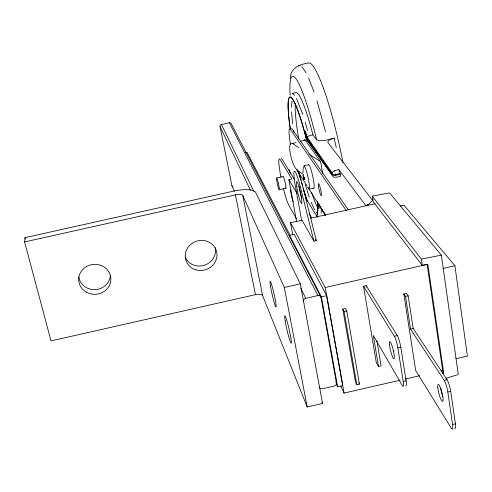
<?xml version="1.0" encoding="UTF-8"?>
<svg xmlns="http://www.w3.org/2000/svg" width="492" height="492" viewBox="0 0 492 492"><rect width="100%" height="100%" fill="white"/><g stroke="black" fill="none" stroke-linecap="round" stroke-linejoin="round"><path stroke-width="0.74" d="M302.949 172.79L303.127 169.414M303.73 178.688L303.755 177.255M321.208 213.147L321.294 208.645M291.43 107.281L292.07 101.063M303.699 178.559L303.785 177.366M24.6 241.947L25 237.667L233.78 191.093A19.938 6.205 -11.4 0 1 255.674 192.483L300.292 283.853L322.561 403.458L307.199 406.989L262.617 295.581L242.734 195.373A6.648 2.066 -11.4 0 0 235.428 194.893L24.6 241.947L51.002 340.901L255.434 294.659A6.445 2.497 -11.3 0 1 262.617 295.581M334.769 177.323C333.09 177.255 331.768 175.675 331.842 174.027C332.014 170.583 336.442 170.238 338.908 169.642L365.999 205.816L369.228 203.885L373.164 199.66M303.669 178.43L303.822 177.489M290.206 78.29C290.778 67.582 299.714 64.175 309.277 62.914A90.208 12.712 77.8 0 1 342.949 162.606M303.767 178.805L303.853 177.612M303.638 178.295L303.89 177.741M288.257 169.512C289.401 168.854 289.819 172.28 290.323 173.098M303.798 178.928L303.921 177.876M304.277 140.066L304.64 139.58L305.231 140.048L320.63 161.69L322.691 173.584M307.869 187.341C311.331 193.694 308.226 177.661 307.851 176.646C307.764 175.3 303.632 160.029 303.669 168.676M303.607 178.159L303.951 178.012M442.4 373.311L443.716 372.911L427.806 264.259L422.284 265.342L373.157 201.702L372.278 196.203L388.489 193.024L389.787 193.147L441.355 255.163L458.292 374.517L445.887 378.33M336.276 147.625L334.136 138.147C332.038 139.002 327.641 139.648 327.863 142.526L372.487 200.256M365.618 205.453L368.576 204.629M303.613 174.654L297.353 170.281A14.2 3.874 74.8 0 1 290.305 153.793A14.2 3.874 74.8 0 1 292.519 143.535L296.049 142.563M300.286 141.401L305.231 140.048M334.136 138.147L325.569 140.355L319.382 140.792L316.596 139.734L312.961 134.863C310.729 135.466 306.399 135.786 306.381 139.045L331.879 174.605L334.794 174.789L340.058 173.498L339.72 171.886A3.173 0.467 77.7 0 0 338.908 169.642M447.825 391.983L450.703 391.324A8.936 1.697 75.7 0 0 447.043 379.67L413.188 328.508L408.163 295.846L406.447 293.373L403.821 293.97L415.703 370.587L451.182 428.077A8.887 1.636 75.5 0 0 452.578 424.504L447.825 391.983A8.936 1.679 75.7 0 0 444.178 380.328L410.574 329.105L405.525 296.442L403.821 293.97M452.578 424.504L455.42 423.846L450.703 391.324M397.278 335.587L366.177 285.668L363.533 286.27L394.363 336.251L397.278 335.587A9.04 1.458 76.4 0 1 400.789 347.254L406.109 380.777A8.973 1.427 76.1 0 1 405.648 385.531M376.921 340.765L381.097 365.98L378.496 366.577L373.311 335.433L402.241 385.464A8.973 1.402 76.2 0 0 403.212 381.441L397.862 347.924L400.789 347.254M455.863 358.736L467.4 356.091L454.903 265.735L403.944 205.189L400.285 206.013M336.325 384.031L337.623 386.81L342.776 385.63L326.688 295.63L294.154 234.284L289.511 235.324L289.524 236.744M356.86 384.719L359.443 384.123L346.755 310.956L345.402 308.515L342.764 309.111L355.488 381.976L356.86 384.719L344.111 311.559L342.764 309.111M340.815 386.171L344.074 393.083L400.101 380.218M405.328 379.012L419.522 375.753M441.183 370.784L442.677 370.439L427.13 264.407L325.194 287.494L290.477 222.728L301.983 220.152L313.921 241.191L316.331 240.65L302.764 186.431A21.808 2.497 77.6 0 0 296.879 170.718M403.212 381.441L406.109 380.777M444.178 380.328L447.043 379.67M303.558 301.387A2.718 2.485 -24.7 0 1 305.741 298.33L317.906 295.569A2.724 2.485 -25.7 0 1 320.993 297.432L336.466 383.114A2.651 2.355 -23.2 0 1 334.32 386.036L322.5 388.748A2.651 2.355 -22.4 0 1 319.499 387.007M443.04 268.423L454.903 265.735M289.511 235.324L321.387 296.83L326.688 295.63M405.525 296.442L408.163 295.846M344.111 311.559L346.755 310.956M410.574 329.105L413.188 328.508M242.734 195.373L284.339 287.463L300.292 283.853M296.59 221.554L288.89 179.654L291.867 178.996L280.286 159.771A24.053 2.478 77.6 0 0 280.932 177.255M279.235 189.758A6.015 0.584 77.6 0 0 277.796 180.847A6.015 0.584 77.6 0 0 276.793 181.044A6.015 0.584 77.6 0 0 279.235 189.758L286.246 188.19M309.148 189.229L313.816 188.184M311.005 218.128L375.168 203.731M245.526 152.637L246.978 152.317L290.04 235.182M303.995 165.755L308.607 164.734M276.639 178.012L282.955 176.603M234.358 191.265L231.904 185.632L220.029 126.536A1.765 1.71 -29.7 0 1 221.412 124.476L229.321 122.729A1.765 1.704 -31.3 0 1 231.375 124.027L320.993 297.432M372.278 196.203L421.355 259.087L441.355 255.163M298.644 65.799L300.102 65.534M335.612 177.298L340.083 176.61A3.173 0.467 77.7 0 0 340.39 175.878L340.224 174.5L334.412 175.367L331.909 174.765L306.356 139.021A61.063 7.398 77.8 0 0 290.895 97.367A61.063 7.398 77.8 0 0 290.329 129.255M303.576 178.024L303.982 178.147M303.552 177.895L304.007 178.276M292.519 143.535L298.908 147.661M309.13 154.26L320.63 161.69M316.116 212.04L317.389 213.018M303.521 177.76L304.031 178.412M294.665 95.405L293.158 93.812L291.922 93.56L295.993 92.453A64.335 8.136 77.8 0 1 312.961 134.863M301.848 66.617L306.129 72.884M303.478 177.507L304.056 178.541M331.842 174.027L306.43 138.4L304.751 132.028M331.909 173.473L306.676 137.76L305.058 131.678M332.063 172.963L307.07 137.151L305.52 131.327M348.133 209.53L292.266 129.187A22.417 2.626 77.8 0 0 291.424 128.517M346.307 210.527L290.514 129.574A22.417 2.595 77.8 0 0 290.489 144.414M442.019 370.353L443.716 372.911M325.489 215.035L317.598 202.519A3.02 2.817 -32.2 0 1 317.568 201.8M307.162 186.142L298.152 171.862A22.417 2.595 77.8 0 1 297.039 169.586M307.98 187.44L325.593 215.355M325.304 215.121L317.912 203.442L318.072 207.415M303.459 177.384L304.081 178.67M294.474 179.58L282.168 159.353A24.053 2.509 77.6 0 0 281.313 158.479M305.188 197.2L317.494 217.427M288.89 179.654L297.094 193.491M309.216 213.922L311.559 217.876M315.581 239.333L316.331 240.65M296.412 218.792L288.626 204.783A24.053 2.478 77.6 0 1 283.398 188.461M378.496 366.577L376.275 362.579L363.533 286.27M303.447 177.268L304.099 178.793M229.321 122.729L317.906 295.569M314.628 209.887L311.159 202.36M358.754 382.758L359.443 384.123M221.412 124.476L253.872 191.394M300.723 287.98L305.741 298.33M303.502 177.63L304.118 178.91M220.029 126.536L250.403 190.121M296.43 98.332L302.838 114.587M335.821 381.731L336.466 383.114M303.429 177.163L304.13 179.026M334.505 170.779L334.646 171.118M321.952 402.05L322.561 403.458M308.607 78.025L314.044 92.035M303.423 177.058L304.142 179.131M303.41 176.966L304.154 179.223M303.41 176.886L304.161 179.316M303.404 176.745L304.167 179.395L303.404 176.812M309.247 197.169L305.268 184.5M316.916 100.706L325.532 131.628M303.429 176.622L304.161 179.518M303.988 179.469L303.453 176.597L304.154 179.568M305.188 122.133L307.562 130.491M303.927 179.322L303.49 176.616L304.148 179.605M25 237.667L25.393 239.143M303.564 176.739L304.136 179.629L303.515 176.646L303.896 179.236M313.921 241.191L300.372 186.966A21.808 2.454 77.5 0 0 294.554 171.247A21.808 2.454 77.5 0 0 295.409 186.382L301.725 221.006M316.596 139.734L315.698 136.026A80.559 10.191 77.8 0 0 290.139 95.307M303.625 176.874L304.105 179.642L303.595 176.8M335.452 173.842L335.642 174.635M235.428 194.893L255.434 294.659M303.656 176.954L304.019 179.525M284.339 287.463L307.199 406.989M290.477 222.728L292.722 234.819M321.387 296.83L337.623 386.81M325.194 287.494L344.074 393.083M303.687 177.046L303.958 179.402M340.058 173.498L340.224 174.5M366.177 285.668L366.429 287.18M293.595 130.681L293.853 132.305M317.481 201.991L317.574 202.575A61.063 7.398 77.8 0 1 316.381 216.228M421.355 259.087L422.284 265.342M303.238 176.394L303.084 175.189L303.127 175.509M303.718 177.145L303.865 179.137M292.648 123.756L291.553 111.924M303.742 178.129L303.835 179.039M335.741 175.195L335.808 175.945M319.105 208.325L318.976 204.709L317.611 202.642A61.211 7.417 77.8 0 1 316.657 216.074M318.379 204.137L318.515 207.925M308.459 164.906A12.017 1.494 77.6 0 1 312.543 175.49A12.017 1.494 77.6 0 1 313.724 188.196M307.359 201.29A61.211 7.417 77.8 0 1 303.539 189.42M300.458 178.356A61.211 7.417 77.8 0 1 298.785 171.788M290.329 129.384A61.211 7.417 77.8 0 1 290.858 97.213A61.211 7.417 77.8 0 1 306.381 139.045M307.346 201.179A61.063 7.398 77.8 0 1 303.103 187.876M302.34 185.201A61.063 7.398 77.8 0 1 301.645 182.704M300.95 180.152A61.063 7.398 77.8 0 1 300.606 178.86M300.434 178.209A61.063 7.398 77.8 0 1 299.081 172.895M307.592 141.026A3.087 2.915 -37.9 0 1 306.424 139.211M324.966 213.977A64.335 8.136 77.8 0 1 324.769 215.238M318.06 208.417A57.915 7.319 77.8 0 1 311.547 192.212M298.718 138.916A57.915 7.319 77.8 0 1 295.36 103.302M394.363 336.251A9.04 1.439 76.4 0 1 397.862 347.924M301.787 198.362A11.267 1.292 77.6 0 1 299.099 186.228M393.858 351.817A8.819 1.39 76.4 0 1 393.471 350.353M293.515 201.861A6.175 0.658 77.5 0 1 293.281 201.585M292.98 200.921A6.175 0.658 77.5 0 1 291.196 194.045A6.175 0.658 77.5 0 1 290.938 189.814M283.109 176.757A5.965 0.615 77.6 0 1 285.151 182.593A5.965 0.615 77.6 0 1 285.52 187.999M442.929 396.872A8.727 1.617 75.7 0 1 440.771 388.471M455.42 423.846A8.881 1.654 75.5 0 1 454.614 428.212M233.03 186.843A1.734 1.648 -24.7 0 1 231.904 185.632M110.442 275.206A15.941 14.865 -3.9 0 1 95.356 289.616A15.941 14.865 -3.9 0 1 78.751 277.058M215.256 247.722A15.818 14.84 -16.7 0 1 204.26 265.286A15.818 14.84 -16.7 0 1 185.183 257.125M296.744 186.622A11.267 1.267 77.5 0 0 301.467 203.553A11.267 1.267 77.5 0 0 299.185 187.507A11.267 1.267 77.5 0 0 296.744 186.622M318.508 186.431A6.168 0.793 77.6 0 0 321.165 195.675A6.168 0.793 77.6 0 0 320.009 186.849A6.168 0.793 77.6 0 0 318.508 186.431M437.782 387.216A8.727 1.593 75.7 0 0 442.087 401.146A8.727 1.593 75.7 0 0 441.306 390.217A8.727 1.593 75.7 0 0 437.782 387.216M389.479 344.683A8.819 1.365 76.4 0 0 393.612 358.637A8.819 1.365 76.4 0 0 392.481 347.229A8.819 1.365 76.4 0 0 389.479 344.683M86.217 292.107A16.095 14.988 -4.1 0 0 110.872 279.776A16.095 14.988 -4.1 0 0 87.299 266.141A16.095 14.988 -4.1 0 0 86.217 292.107M195.97 269.856A15.972 14.963 -16.7 0 0 216.701 252.015A15.972 14.963 -16.7 0 0 190.65 244.481A15.972 14.963 -16.7 0 0 195.97 269.856M270.557 286.455A13.063 0.978 77.2 0 0 275.84 306.83A13.063 0.978 77.2 0 0 272.931 289.321A13.063 0.978 77.2 0 0 270.557 286.455M285.169 320.895A14.022 1.119 77 0 0 290.95 343.016A14.022 1.119 77 0 0 287.998 324.652A14.022 1.119 77 0 0 285.169 320.895"/></g></svg>
